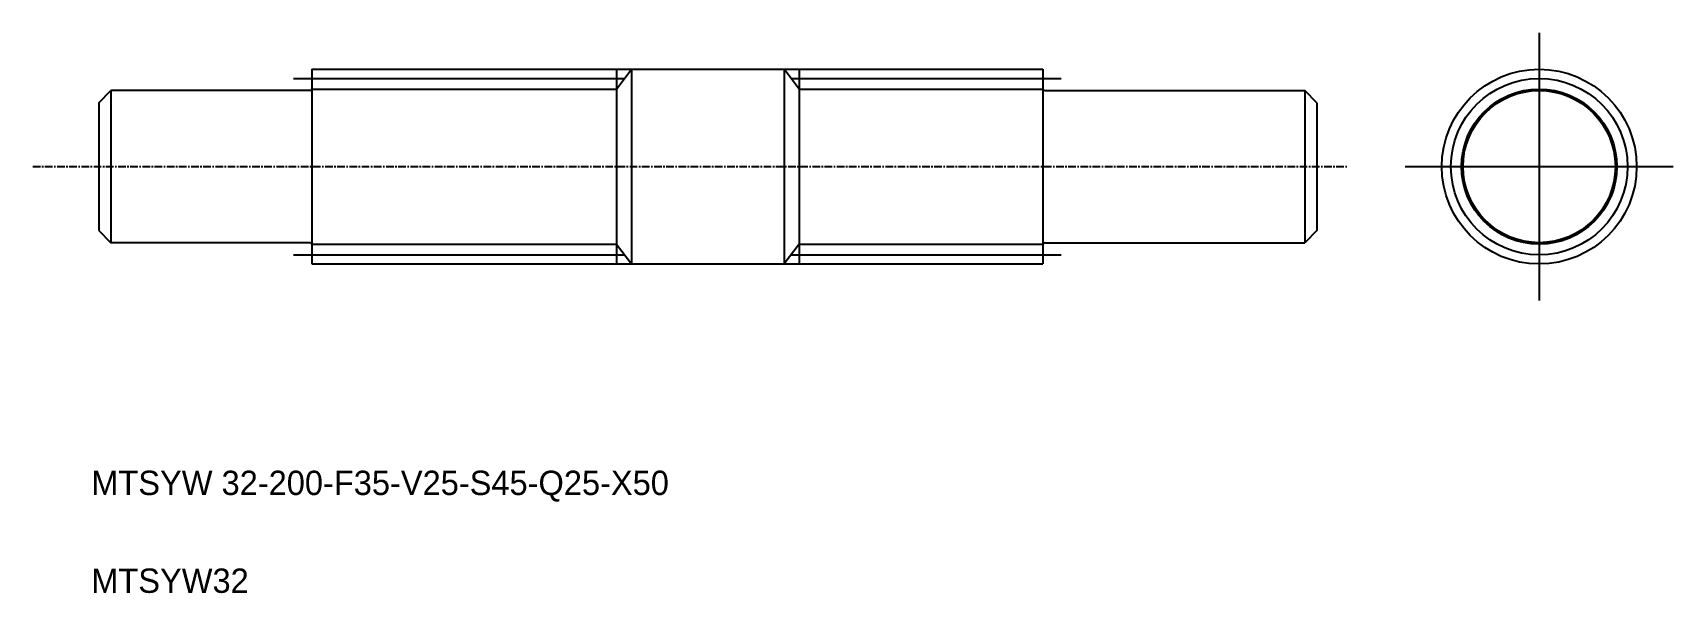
# Model space of a CAD drawing. Extents: x 207 to 477, y 331 to 423.
import ezdxf

# ---------------------------------------------------------------- set-up
doc = ezdxf.new("R2010")
doc.units = 0
doc.linetypes.add('CENTER', pattern=[2, 1.25, -0.25, 0.25, -0.25])
doc.layers.get('0').update_dxf_attribs({"linetype": 'CONTINUOUS'})
doc.layers.add('CENTER', color=1, linetype='CENTER')

msp = doc.modelspace()

# ---------------------------------------------------------------- linework, layer by layer
at = {"color": 7, "linetype": 'CONTINUOUS'}
for p, q in [((253.04, 417.44), (373.04, 417.44)), ((253.04, 417.44), (253.04, 385.44)), ((303.04, 417.44), (303.04, 385.44)), ((305.5, 417.44), (305.5, 385.44)), ((330.59, 417.44), (330.59, 385.44)), ((333.04, 417.44), (333.04, 385.44)), ((373.04, 417.44), (373.04, 385.44)), ((218.04, 411.94), (220.04, 413.94)), ((252.74, 413.94), (220.04, 413.94)), ((220.04, 413.94), (220.04, 388.94)), ((373.34, 413.94), (416.04, 413.94)), ((416.04, 413.94), (416.04, 388.94)), ((418.04, 411.94), (416.04, 413.94)), ((218.04, 411.94), (218.04, 390.94)), ((418.04, 411.94), (418.04, 390.94)), ((218.04, 390.94), (220.04, 388.94)), ((418.04, 390.94), (416.04, 388.94)), ((252.74, 388.94), (220.04, 388.94)), ((373.34, 388.94), (416.04, 388.94)), ((253.04, 385.44), (373.04, 385.44)), ((295.54, 385.44), (295.54, 385.44)), ((338.04, 385.44), (338.04, 385.44))]:
    msp.add_line(p, q, dxfattribs=at)
at = {"color": 3, "linetype": 'CONTINUOUS'}
for p, q in [((303.04, 414.19), (305.5, 417.44)), ((333.04, 414.19), (330.59, 417.44)), ((253.04, 414.19), (303.04, 414.19)), ((333.04, 414.19), (373.04, 414.19)), ((253.04, 388.69), (303.04, 388.69)), ((303.04, 388.69), (305.5, 385.44)), ((333.04, 388.69), (330.59, 385.44)), ((333.04, 388.69), (373.04, 388.69))]:
    msp.add_line(p, q, dxfattribs=at)
at = {"color": 7, "linetype": 'CONTINUOUS'}
for radius in [16, 12.5]:
    msp.add_circle((454.53, 401.44), radius, dxfattribs=at)
at = {"color": 3, "linetype": 'CONTINUOUS'}
msp.add_circle((454.53, 401.44), 12.75, dxfattribs=at)
at = {"color": 7, "linetype": 'CONTINUOUS'}
for centre, start, end in [((252.74, 414.24), 270, 0), ((373.34, 414.24), 180, 270), ((252.74, 388.64), 0, 90), ((373.34, 388.64), 90, 180)]:
    msp.add_arc(centre, 0.3, start, end, dxfattribs=at)
at = {"layer": 'CENTER', "color": 1, "linetype": 'CONTINUOUS'}
for p, q in [((454.53, 423.44), (454.53, 379.45)), ((250.04, 415.94), (304.36, 415.94)), ((331.72, 415.94), (376.04, 415.94)), ((432.54, 401.44), (476.53, 401.44)), ((250.04, 386.94), (304.36, 386.94)), ((331.72, 386.94), (376.04, 386.94))]:
    msp.add_line(p, q, dxfattribs=at)
at = {"layer": 'CENTER', "color": 1, "linetype": 'CENTER'}
msp.add_line((207.21, 401.44), (423.04, 401.44), dxfattribs=at)
at = {"layer": 'CENTER', "color": 1, "linetype": 'CONTINUOUS'}
msp.add_circle((454.53, 401.44), 14.5, dxfattribs=at)

# ---------------------------------------------------------------- texts
at = {"color": 7, "linetype": 'CONTINUOUS'}
for s, p in [('MTSYW 32-200-F35-V25-S45-Q25-X50', (216.81, 347.47)), ('MTSYW32', (216.81, 331.39))]:
    msp.add_text(s, height=4, dxfattribs=at).set_placement(p)

doc.saveas('drawing.dxf')
